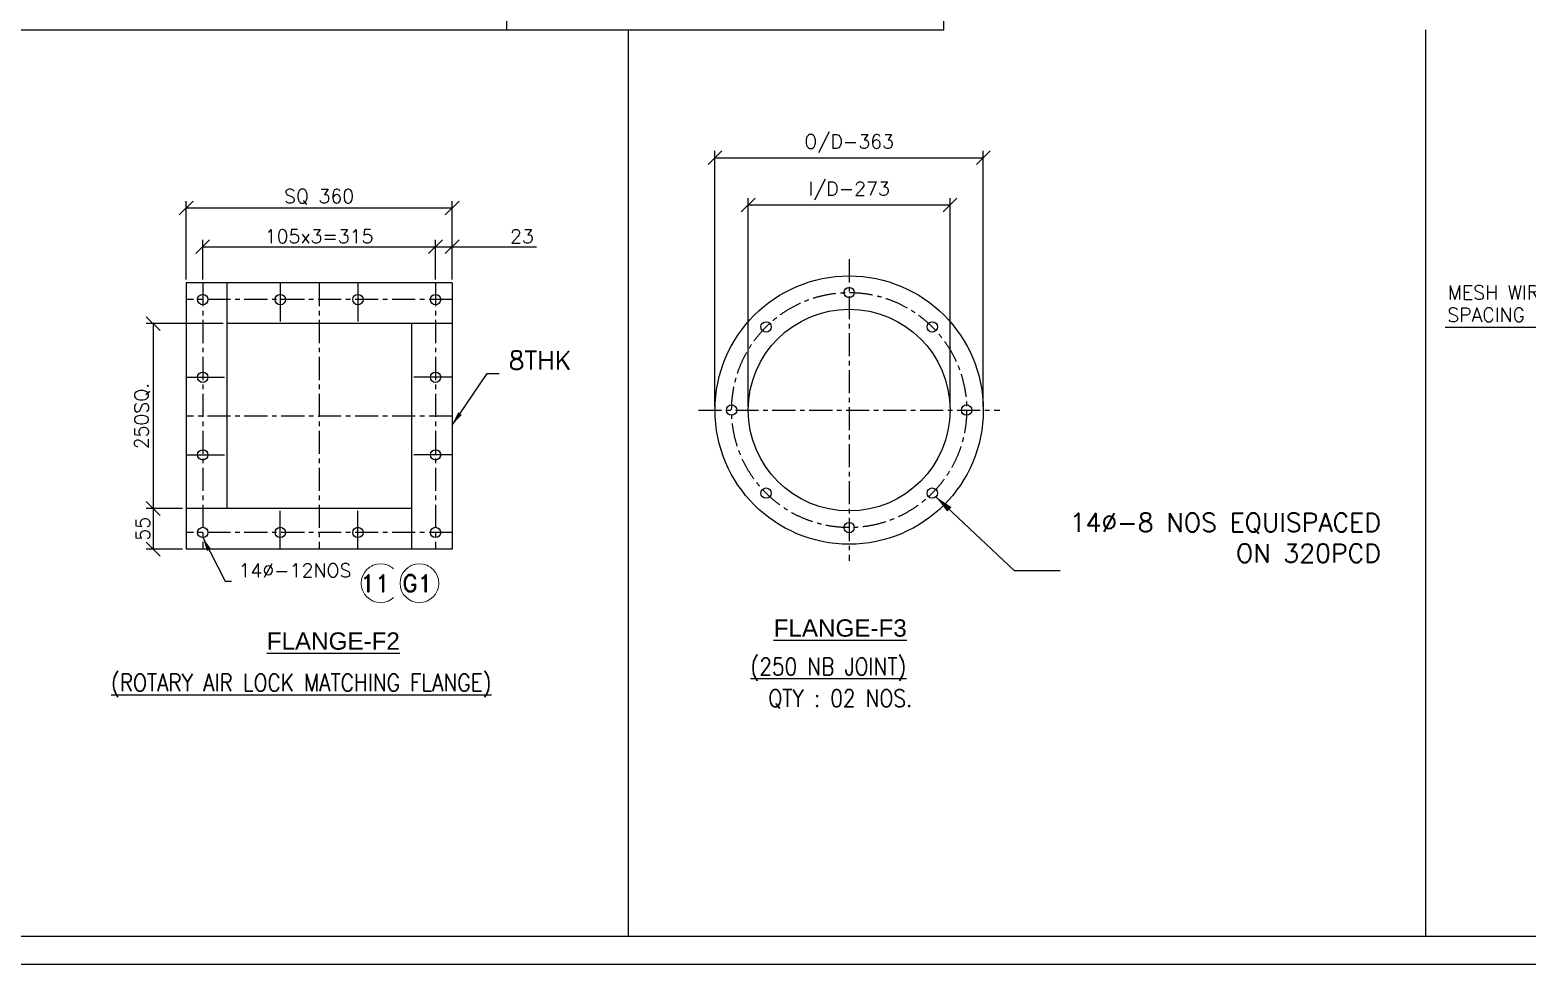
# Model space of a CAD drawing. Header units: inches. Extents: x 0 to 157513, y -28488 to 35640.
# Drawn here: x 116769 to 132974, y 0 to 10109 of the extents above; entities that cross this region are included whole.
import ezdxf

# ---------------------------------------------------------------- set-up
doc = ezdxf.new("R2010")
doc.units = ezdxf.units.IN
doc.header["$LTSCALE"] = 400
doc.header["$MEASUREMENT"] = 0
doc.linetypes.add('0', pattern=[0])
doc.linetypes.add('CENTER', pattern=[2, 1.25, -0.25, 0.25, -0.25])
doc.layers.add('bordertext', color=1, linetype='Continuous', lineweight=20)
for name, color, linetype in [('cen', 1, 'CENTER'), ('DIM', 1, 'Continuous'), ('DWG', 7, 'Continuous'), ('Equipment', 4, 'Continuous')]:
    doc.layers.add(name, color=color, linetype=linetype)
doc.styles.add('RD', font='ROMAND.SHX')
doc.styles.add('ROMANS', font='romans')
doc.styles.get("Standard").update_dxf_attribs({"font": 'arial.ttf'})
doc.dimstyles.new('SAM2 60 SC', dxfattribs={"dimscale": 60, "dimtxt": 2.5, "dimasz": 2.5, "dimexe": 1.25, "dimexo": 0.625, "dimtad": 1, "dimtoh": 1, "dimdec": 0, "dimdsep": 46, "dimtxsty": 'ROMANS', "dimblk": 'OBLIQUE', "dimcen": 2.5, "dimclrd": 1, "dimclre": 1, "dimclrt": 256, "dimadec": 0, "dimazin": 2, "dimtfac": 1, "dimtdec": 0, "dimtofl": 0, "dimtmove": 0, "dimatfit": 3, "dimfxl": 1, "dimtolj": 1, "dimtzin": 0, "dimarcsym": 1})
doc.dimstyles.get("Standard").update_dxf_attribs({"dimtxt": 0.18, "dimasz": 0.18, "dimexe": 0.18, "dimexo": 0.0625, "dimgap": 0.09, "dimtad": 0, "dimtih": 1, "dimtoh": 1, "dimdec": 4, "dimzin": 0, "dimdsep": 46, "dimtxsty": 'Standard', "dimcen": 0.09, "dimadec": 0, "dimazin": 0, "dimtfac": 1, "dimtdec": 4, "dimtofl": 0, "dimtmove": 0, "dimatfit": 3, "dimfxl": 1, "dimtolj": 1, "dimtzin": 0, "dimarcsym": 0})
doc.dimstyles.new('STANDARD$7', dxfattribs={"dimscale": 25, "dimtxt": 2.5, "dimasz": 2.5, "dimexe": 1.5, "dimexo": 1, "dimgap": 1, "dimtad": 1, "dimdec": 3, "dimzin": 12, "dimdsep": 46, "dimtxsty": 'ROMANS', "dimcen": 125, "dimclrd": 1, "dimclre": 1, "dimclrt": 7, "dimadec": 0, "dimazin": 3, "dimtp": 0.051, "dimtm": 0.032, "dimtfac": 0.6, "dimtdec": 3, "dimtmove": 0, "dimatfit": 3, "dimfxl": 1, "dimtvp": 1, "dimtolj": 1, "dimtzin": 0, "dimarcsym": 1})

# ---------------------------------------------------------------- blocks, each defined once
blk = doc.blocks.new('_OBLIQUE')
at = {"color": 0, "linetype": 'ByBlock'}
blk.add_line((-0.5, -0.5), (0.5, 0.5), dxfattribs=at)
blk = doc.blocks.new('*D127')
at = {"color": 1, "lineweight": -2}
for p, q in [((118639, 7408), (118639, 7839)), ((121159, 7408), (121159, 7839)), ((118639, 7764), (121159, 7764))]:
    blk.add_line(p, q, dxfattribs=at)
at = {"layer": 'Defpoints', "color": 0}
for p in [(121159, 7764), (118639, 7371), (121159, 7371)]:
    blk.add_point(p, dxfattribs=at)
at = {"color": 1, "lineweight": -2, "xscale": 150, "yscale": 150, "zscale": 150, "rotation": 180}
blk.add_blockref('_OBLIQUE', (118639, 7764), dxfattribs=at)
at = {"color": 1, "lineweight": -2, "xscale": 150, "yscale": 150, "zscale": 150}
blk.add_blockref('_OBLIQUE', (121159, 7764), dxfattribs=at)
at = {"insert": (119899, 7876), "char_height": 150, "attachment_point": 5, "style": 'ROMANS'}
blk.add_mtext('\\A1;105x3=315', dxfattribs=at)
blk = doc.blocks.new('*D128')
at = {"color": 1, "lineweight": -2}
for p, q in [((118459, 7408), (118459, 8258)), ((118459, 8183), (121339, 8183)), ((121339, 7408), (121339, 8258))]:
    blk.add_line(p, q, dxfattribs=at)
at = {"layer": 'Defpoints', "color": 0}
for p in [(121339, 8183), (118459, 7371), (121339, 7371)]:
    blk.add_point(p, dxfattribs=at)
at = {"color": 1, "lineweight": -2, "xscale": 150, "yscale": 150, "zscale": 150, "rotation": 180}
blk.add_blockref('_OBLIQUE', (118459, 8183), dxfattribs=at)
at = {"color": 1, "lineweight": -2, "xscale": 150, "yscale": 150, "zscale": 150}
blk.add_blockref('_OBLIQUE', (121339, 8183), dxfattribs=at)
at = {"insert": (119899, 8303), "char_height": 150, "attachment_point": 5, "style": 'ROMANS'}
blk.add_mtext('\\A1;SQ 360', dxfattribs=at)
blk = doc.blocks.new('*D129')
at = {"color": 1, "lineweight": -2}
for p, q in [((118861, 6931), (118028, 6931)), ((118103, 6931), (118103, 4931)), ((118421, 4931), (118028, 4931))]:
    blk.add_line(p, q, dxfattribs=at)
at = {"layer": 'Defpoints', "color": 0}
for p in [(118899, 6931), (118103, 4931), (118459, 4931)]:
    blk.add_point(p, dxfattribs=at)
at = {"color": 1, "lineweight": -2, "xscale": 150, "yscale": 150, "zscale": 150}
for p, rotation in [((118103, 6931), 90), ((118103, 4931), 270)]:
    blk.add_blockref('_OBLIQUE', p, dxfattribs=dict(at, rotation=rotation))
at = {"insert": (117984, 5931), "char_height": 150, "attachment_point": 5, "rotation": 90, "style": 'ROMANS'}
blk.add_mtext('\\A1;250SQ.', dxfattribs=at)
blk = doc.blocks.new('*D130')
at = {"color": 1, "lineweight": -2}
for p, q in [((121159, 7408), (121159, 7839)), ((121339, 7408), (121339, 7839)), ((121159, 7764), (121339, 7764)), ((121339, 7764), (122253, 7764))]:
    blk.add_line(p, q, dxfattribs=at)
at = {"layer": 'Defpoints', "color": 0}
for p in [(121339, 7764), (121159, 7371), (121339, 7371)]:
    blk.add_point(p, dxfattribs=at)
at = {"color": 1, "lineweight": -2, "xscale": 150, "yscale": 150, "zscale": 150, "rotation": 180}
blk.add_blockref('_OBLIQUE', (121159, 7764), dxfattribs=at)
at = {"color": 1, "lineweight": -2, "xscale": 150, "yscale": 150, "zscale": 150}
blk.add_blockref('_OBLIQUE', (121339, 7764), dxfattribs=at)
at = {"insert": (122094, 7876), "char_height": 150, "attachment_point": 5, "style": 'ROMANS'}
blk.add_mtext('\\A1;23', dxfattribs=at)
blk = doc.blocks.new('*D131')
at = {"color": 1, "lineweight": -2}
for p, q in [((118421, 4931), (118028, 4931)), ((118103, 4931), (118103, 4491)), ((118421, 4491), (118028, 4491))]:
    blk.add_line(p, q, dxfattribs=at)
at = {"layer": 'Defpoints', "color": 0}
for p in [(118459, 4931), (118103, 4491), (118459, 4491)]:
    blk.add_point(p, dxfattribs=at)
at = {"color": 1, "lineweight": -2, "xscale": 150, "yscale": 150, "zscale": 150}
for p, rotation in [((118103, 4931), 90), ((118103, 4491), 270)]:
    blk.add_blockref('_OBLIQUE', p, dxfattribs=dict(at, rotation=rotation))
at = {"insert": (117991, 4711), "char_height": 150, "attachment_point": 5, "rotation": 90, "style": 'ROMANS'}
blk.add_mtext('\\A1;55', dxfattribs=at)
blk = doc.blocks.new('*D132')
at = {"color": 1, "lineweight": -2}
for p, q in [((124544, 6033), (124544, 8290)), ((126728, 6033), (126728, 8290)), ((124544, 8215), (126728, 8215))]:
    blk.add_line(p, q, dxfattribs=at)
at = {"layer": 'Defpoints', "color": 0}
for p in [(126728, 8215), (124544, 5996), (126728, 5996)]:
    blk.add_point(p, dxfattribs=at)
at = {"color": 1, "lineweight": -2, "xscale": 150, "yscale": 150, "zscale": 150, "rotation": 180}
blk.add_blockref('_OBLIQUE', (124544, 8215), dxfattribs=at)
at = {"color": 1, "lineweight": -2, "xscale": 150, "yscale": 150, "zscale": 150}
blk.add_blockref('_OBLIQUE', (126728, 8215), dxfattribs=at)
at = {"insert": (125636, 8367), "char_height": 150, "attachment_point": 5, "style": 'ROMANS'}
blk.add_mtext('\\A1;I/D-273', dxfattribs=at)
blk = doc.blocks.new('*D133')
at = {"color": 1, "lineweight": -2}
for p, q in [((124184, 6033), (124184, 8802)), ((127088, 6033), (127088, 8802)), ((124184, 8727), (127088, 8727))]:
    blk.add_line(p, q, dxfattribs=at)
at = {"layer": 'Defpoints', "color": 0}
for p in [(127088, 8727), (124184, 5996), (127088, 5996)]:
    blk.add_point(p, dxfattribs=at)
at = {"color": 1, "lineweight": -2, "xscale": 150, "yscale": 150, "zscale": 150, "rotation": 180}
blk.add_blockref('_OBLIQUE', (124184, 8727), dxfattribs=at)
at = {"color": 1, "lineweight": -2, "xscale": 150, "yscale": 150, "zscale": 150}
blk.add_blockref('_OBLIQUE', (127088, 8727), dxfattribs=at)
at = {"insert": (125636, 8878), "char_height": 150, "attachment_point": 5, "style": 'ROMANS'}
blk.add_mtext('\\A1;O/D-363', dxfattribs=at)
blk = doc.blocks.new('*U97')
at = {"ltscale": 10}
blk.add_circle((0, 0), 56, dxfattribs=at)
blk = doc.blocks.new('*U98')
at = {"color": 0, "linetype": 'ByBlock', "lineweight": -2, "transparency": 16777216}
blk.add_blockref('*U97', (1976130, -540543), dxfattribs=at)
for p, rotation in [((1975231, -540915), 45), ((1977030, -540915), 315.0000000000001), ((1974858, -541815), 90), ((1977402, -541815), 270), ((1975231, -542714), 135), ((1977030, -542714), 225), ((1976130, -543087), 180)]:
    blk.add_blockref('*U97', p, dxfattribs=dict(at, rotation=rotation))
blk = doc.blocks.new('A1 title blck promac')
at = {"color": 4, "linetype": '0'}
blk.add_lwpolyline([(2099534, -476612), (2149994, -476612), (2149994, -440972), (2099534, -440972)], close=True, dxfattribs=at)
blk.add_lwpolyline([(2100785, -476312), (2149694, -476312), (2149694, -441272), (2099834, -441272), (2099834, -470228)], dxfattribs=at)

msp = doc.modelspace()

# ---------------------------------------------------------------- linework, layer by layer
at = {"color": 8}
msp.add_line((131877.8, 300), (131877.8, 10109.5), dxfattribs=at)
for points in [[(121928.8, 21932.8), (121928.8, 10109.5), (126662.6, 10109.5), (126662.6, 21932.8)], [(116533.7, 10109.5), (123245.3, 10109.5), (123245.3, 300)]]:
    msp.add_lwpolyline(points, dxfattribs=at)
for radius in [1452, 1092]:
    msp.add_circle((125636.4, 5995.7), radius)
at = {"layer": 'cen', "ltscale": 0.5}
for p, q in [((125636.4, 7627.7), (125636.4, 4363.7)), ((118638.9, 7370.8), (118638.9, 4490.8)), ((119898.9, 7370.8), (119898.9, 4490.8)), ((121158.9, 7370.8), (121158.9, 4490.8)), ((121338.9, 7190.8), (118458.9, 7190.8)), ((121338.9, 5930.8), (118458.9, 5930.8)), ((124004.4, 5995.7), (127268.4, 5995.7)), ((121338.9, 4670.8), (118458.9, 4670.8))]:
    msp.add_line(p, q, dxfattribs=at)
at = {"layer": 'cen', "color": 1, "ltscale": 150}
for p, q in [((119478.9, 7370.8), (119478.9, 6954.8)), ((120318.9, 7370.8), (120318.9, 6954.8)), ((118458.9, 6350.8), (118874.9, 6350.8)), ((121338.9, 6350.8), (120922.9, 6350.8)), ((118458.9, 5510.8), (118874.9, 5510.8)), ((121338.9, 5510.8), (120922.9, 5510.8)), ((119478.9, 4490.8), (119478.9, 4906.8)), ((120318.9, 4490.8), (120318.9, 4906.8))]:
    msp.add_line(p, q, dxfattribs=at)
at = {"layer": 'cen', "ltscale": 0.5}
msp.add_circle((125636.4, 5995.7), 1272, dxfattribs=at)
at = {"layer": 'DWG'}
for p, q in [((121338.9, 7370.8), (118458.9, 7370.8)), ((118458.9, 7370.8), (118458.9, 4490.8)), ((118898.9, 7370.8), (118898.9, 4930.8)), ((121338.9, 7370.8), (121338.9, 4490.8)), ((121338.9, 6930.8), (118898.9, 6930.8)), ((120898.9, 6930.8), (120898.9, 4490.8)), ((120898.9, 4930.8), (118458.9, 4930.8)), ((121338.9, 4490.8), (118458.9, 4490.8))]:
    msp.add_line(p, q, dxfattribs=at)
for centre in [(118638.9, 7190.8), (119478.9, 7190.8), (120318.9, 7190.8), (121158.9, 7190.8), (118638.9, 6350.8), (121158.9, 6350.8), (118638.9, 5510.8), (121158.9, 5510.8), (118638.9, 4670.8), (118638.9, 4670.8), (119478.9, 4670.8), (120318.9, 4670.8), (121158.9, 4670.8), (121158.9, 4670.8), (121158.9, 4670.8)]:
    msp.add_circle(centre, 56, dxfattribs=at)

# ---------------------------------------------------------------- block references
msp.add_blockref('*U98', (-1850494, 547810.6))

# ---------------------------------------------------------------- texts
for s, p in [('%%UFLANGE-F3', (124819.1, 3543.1, 12)), ('%%UFLANGE-F2', (119332.1, 3401.9, 12))]:
    msp.add_text(s, height=187.5).set_placement(p)
at = {"style": 'ROMANS', "width": 0.85}
for s, p in [('%%U(250 NB JOINT)', (124568.2, 3126.5, 12)), ('%%U(ROTARY AIR LOCK MATCHING FLANGE)', (117646.2, 2951.8, 12)), ('QTY : 02 NOS.', (124762.4, 2783.5, 12))]:
    msp.add_text(s, height=187.5, dxfattribs=at).set_placement(p)

# ---------------------------------------------------------------- dimensions: what is measured, and where the dimension line sits
for base, p1, p2, text, picture, middle in [((127088.4, 8726.6), (124184.4, 5995.7), (127088.4, 5995.7), 'O/D-<>', '*D133', (125636.4, 8878.4)), ((126728.4, 8214.8), (124544.4, 5995.7), (126728.4, 5995.7), 'I/D-<>', '*D132', (125636.4, 8366.6)), ((121158.9, 7763.8), (118638.9, 7370.8), (121158.9, 7370.8), '105x3=<>', '*D127', (119898.9, 7876.3))]:
    dim = msp.add_linear_dim(base=base, p1=p1, p2=p2, text=text, dimstyle='SAM2 60 SC', override={"dimtoh": 0, "dimlfac": 0.125})
    dim.commit()
    dim.dimension.update_dxf_attribs({"geometry": picture, "text_midpoint": middle})
dim = msp.add_linear_dim(base=(121338.9, 8183.4), p1=(118458.9, 7370.8), p2=(121338.9, 7370.8), text='SQ <>', dimstyle='SAM2 60 SC', override={"dimtoh": 0, "dimlfac": 0.125})
dim.commit()
dim.dimension.update_dxf_attribs({"geometry": '*D128', "text_midpoint": (119898.9, 8183.4), "dimtype": 160})
for base, p1, p2, angle, picture, middle in [((121338.8530601, 7763.8055188), (121158.8530601, 7370.8139573), (121338.8530601, 7370.8139573), 180, '*D130', (122093.6149649, 7763.8055188)), ((118103.3, 4490.8), (118458.9, 4930.8), (118458.9, 4490.8), 90, '*D131', (118103.3, 4710.8))]:
    dim = msp.add_linear_dim(base=base, p1=p1, p2=p2, angle=angle, dimstyle='SAM2 60 SC', override={"dimtoh": 0, "dimlfac": 0.125})
    dim.commit()
    dim.dimension.update_dxf_attribs({"geometry": picture, "text_midpoint": middle, "dimtype": 160})
dim = msp.add_linear_dim(base=(118103.3, 4930.8), p1=(118898.9, 6930.8), p2=(118458.9, 4930.8), angle=90, text='<>SQ.', dimstyle='SAM2 60 SC', override={"dimtoh": 0, "dimlfac": 0.125})
dim.commit()
dim.dimension.update_dxf_attribs({"geometry": '*D129', "text_midpoint": (117983.7, 5930.8)})

# ---------------------------------------------------------------- leaders
at = {"annotation_type": 0, "has_hookline": 1, "hookline_direction": 0}
for points, text_width in [([(121338.9, 5833.5), (121718.5, 6391.7), (121868.5, 6391.7)], 695.2), ([(118638.9, 4614.8), (118881.4, 4144.3), (119031.4, 4144.3)], 1285.7)]:
    msp.add_leader(points, dimstyle='SAM2 60 SC', override={"dimtoh": 0, "dimlfac": 0.125}, dxfattribs=dict(at, text_width=text_width))
at = {"layer": 'DIM', "annotation_type": 0, "has_hookline": 1, "hookline_direction": 0, "text_width": 3742.9}
msp.add_leader([(126575.4, 5056.7), (127424.1, 4260.7), (127624.1, 4260.7)], dimstyle='STANDARD$7', override={"dimscale": 80, "dimexe": 1, "dimdec": 2, "dimpost": '', "dimcen": 0.9, "dimadec": 1, "dimtp": 0, "dimtm": 0, "dimtfac": 1, "dimtdec": 0, "dimatfit": 0, "dimfxl": 1.5, "dimtvp": 0, "dimtfillclr": 256}, dxfattribs=at)

# ---------------------------------------------------------------- next in the draw order: texts
at = {"style": 'ROMANS', "bg_fill": 2}
for s, insert, char_height, attachment_point in [('8THK', (121950.3, 6634.3), 200, 1), ('14%%C-8 NOS EQUISPACED\\P ON 320PCD', (131391.4, 4879.1), 200, 3), ('14%%C-12NOS', (119027.3, 4335.6), 150, 1)]:
    msp.add_mtext(s, dxfattribs=dict(at, insert=insert, char_height=char_height, attachment_point=attachment_point))

# ---------------------------------------------------------------- next in the draw order: texts
at = {"color": 7, "insert": (120668.3, 4027.4), "char_height": 187.5, "attachment_point": 9, "style": 'RD', "bg_fill": 2}
msp.add_mtext('11', dxfattribs=at)

# ---------------------------------------------------------------- next in the draw order: linework, layer by layer
at = {"layer": 'bordertext'}
msp.add_circle((120564.6, 4121.8), 210, dxfattribs=at)

# ---------------------------------------------------------------- next in the draw order: texts
at = {"color": 7, "insert": (121128.5, 4027.4), "char_height": 187.5, "attachment_point": 9, "style": 'RD', "bg_fill": 2}
msp.add_mtext('G1', dxfattribs=at)

# ---------------------------------------------------------------- next in the draw order: linework, layer by layer
at = {"layer": 'bordertext'}
msp.add_circle((120984.6, 4121.8), 210, dxfattribs=at)

# ---------------------------------------------------------------- next in the draw order: block references
msp.add_blockref('A1 title blck promac', (-1992481.1, 476612.3))

# ---------------------------------------------------------------- next in the draw order: texts
at = {"layer": 'Equipment', "color": 7, "insert": (132110.4, 7101.9), "char_height": 150, "attachment_point": 1, "style": 'ROMANS', "bg_fill": 2}
msp.add_mtext('SPACING - 25mm ', dxfattribs=at)

# ---------------------------------------------------------------- next in the draw order: texts
at = {"layer": 'Equipment', "color": 7, "insert": (132115.1, 7343.5), "char_height": 150, "attachment_point": 1, "style": 'ROMANS', "bg_fill": 2}
msp.add_mtext('MESH WIRE - %%C3mm', dxfattribs=at)

# ---------------------------------------------------------------- next in the draw order: leaders
msp.add_leader([(134212.7, 6136.2), (134826.4, 6887.5), (132089.6, 6887.5)], dimstyle='Standard', override={"dimscale": 40, "dimtxt": 2.5, "dimasz": 2.5, "dimexe": 1, "dimexo": 1, "dimgap": 1, "dimtad": 0, "dimtxsty": 'ROMANS', "dimclrd": 1, "dimclre": 1, "dimfxl": 0.18, "dimarcsym": 1})

doc.saveas('drawing.dxf')
